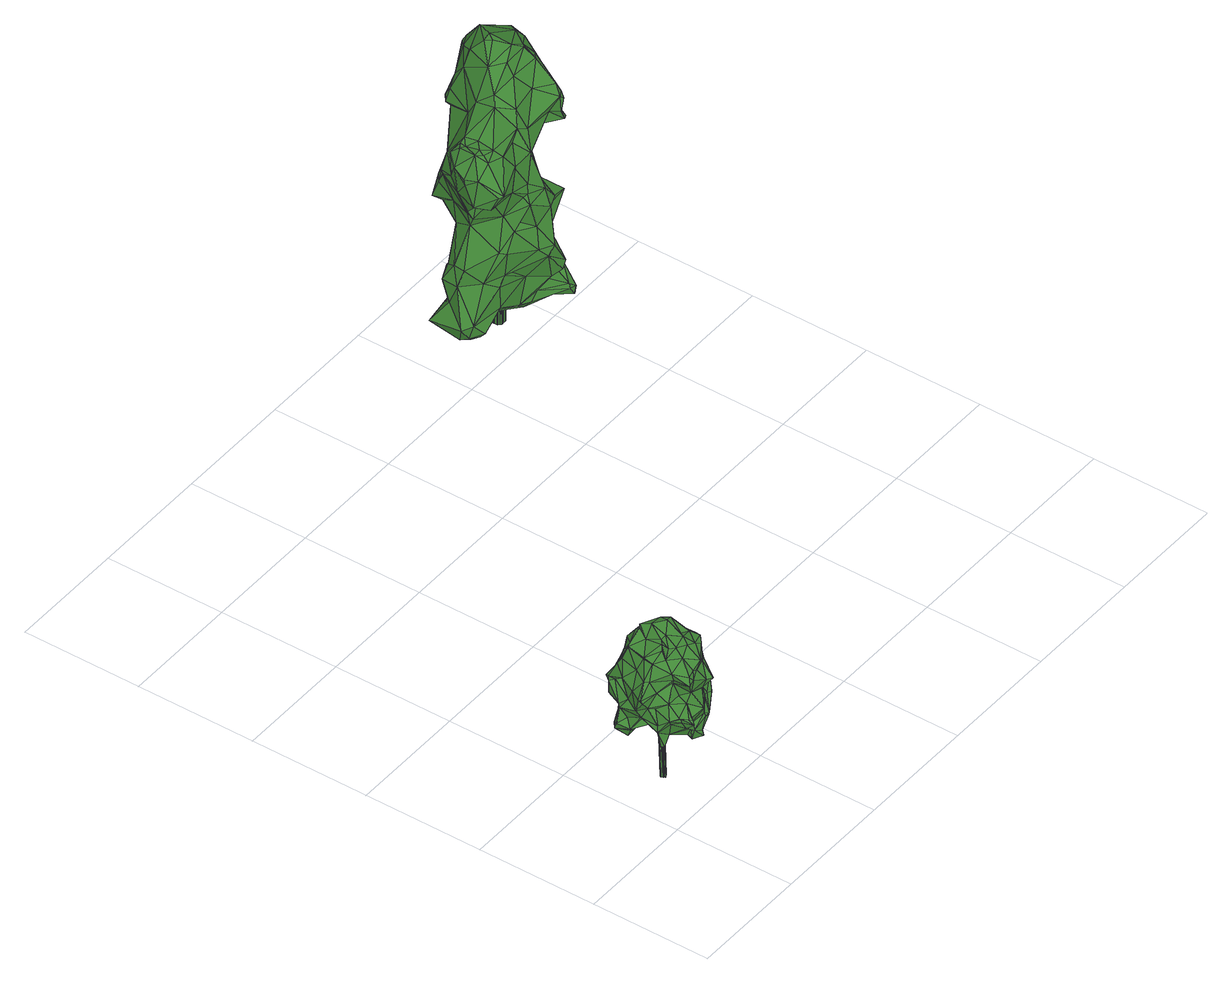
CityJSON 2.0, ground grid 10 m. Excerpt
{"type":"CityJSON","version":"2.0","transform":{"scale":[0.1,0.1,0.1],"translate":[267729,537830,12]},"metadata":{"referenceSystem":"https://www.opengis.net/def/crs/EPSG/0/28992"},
"CityObjects":{
"tree1":{"type":"SolitaryVegetationObject","attributes":{"gtid":247,"crown_width_m":7.42,"crown_median_z":21.83,"crown_r50_m":0.339,"crown_porosity":0.907,"trunk_H_m":8.45,"trunk_DBH_m":0.404,"trunk_radius_m":0.202,"trunk_base_height_m":13.38,"original_gtid":"247"},"geometry":[{"type":"Solid","lod":"3","boundaries":[[[[0,1,2]],[[3,4,5]],[[6,7,8]],[[9,10,11]],[[12,13,14]],[[15,16,17]],[[18,19,20]],[[21,22,23]],[[22,24,23]],[[6,8,25]],[[26,27,28]],[[29,30,31]],[[32,33,34]],[[35,36,25]],[[7,37,38]],[[39,37,7]],[[40,41,9]],[[42,43,44]],[[45,46,47]],[[48,49,50]],[[4,51,52]],[[4,52,5]],[[53,54,55]],[[56,57,46]],[[58,59,48]],[[52,51,60]],[[61,62,63]],[[49,64,50]],[[65,66,67]],[[68,69,70]],[[71,72,73]],[[74,75,29]],[[76,77,78]],[[79,80,22]],[[81,82,83]],[[84,85,86]],[[87,69,88]],[[89,90,91]],[[28,92,93]],[[93,26,28]],[[94,15,71]],[[81,95,82]],[[96,97,6]],[[98,64,33]],[[99,100,44]],[[22,101,102]],[[31,2,1]],[[103,104,54]],[[105,106,107]],[[94,71,73]],[[23,96,108]],[[73,72,109]],[[55,110,111]],[[110,112,111]],[[113,114,115]],[[35,115,114]],[[116,71,17]],[[116,72,71]],[[56,117,57]],[[84,118,119]],[[120,85,80]],[[121,104,122]],[[123,124,125]],[[83,126,127]],[[95,128,129]],[[71,15,17]],[[39,106,109]],[[61,63,130]],[[46,61,74]],[[109,105,73]],[[106,105,109]],[[52,131,5]],[[132,5,133]],[[134,135,136]],[[134,136,137]],[[127,126,138]],[[139,138,126]],[[107,124,105]],[[140,124,107]],[[125,124,140]],[[43,141,142]],[[52,60,131]],[[143,144,145]],[[31,146,29]],[[147,148,149]],[[8,9,25]],[[58,100,59]],[[98,100,58]],[[143,150,151]],[[152,83,153]],[[97,96,119]],[[154,116,155]],[[154,155,156]],[[157,11,158]],[[9,11,157]],[[159,160,122]],[[15,94,161]],[[137,122,160]],[[0,103,54]],[[32,162,33]],[[130,163,164]],[[131,164,163]],[[160,134,137]],[[165,92,27]],[[64,58,50]],[[48,50,58]],[[44,100,98]],[[41,166,35]],[[156,10,167]],[[5,131,133]],[[73,168,94]],[[147,149,169]],[[27,92,28]],[[141,170,114]],[[95,129,82]],[[160,171,134]],[[159,171,160]],[[61,45,172]],[[173,40,157]],[[174,130,175]],[[68,19,176]],[[0,54,177]],[[0,177,1]],[[178,3,5]],[[60,51,179]],[[175,180,16]],[[45,47,181]],[[108,96,36]],[[6,36,96]],[[109,72,182]],[[109,182,39]],[[169,117,147]],[[169,57,117]],[[183,184,185]],[[182,154,37]],[[186,65,67]],[[186,86,65]],[[158,95,14]],[[165,187,93]],[[188,69,189]],[[188,189,88]],[[113,141,114]],[[92,165,93]],[[53,177,54]],[[132,133,78]],[[190,151,150]],[[91,90,13]],[[167,10,8]],[[14,95,12]],[[65,150,145]],[[174,76,78]],[[174,133,131]],[[191,192,59]],[[112,193,111]],[[123,183,124]],[[105,124,183]],[[147,194,193]],[[21,101,22]],[[76,161,195]],[[76,195,77]],[[173,166,40]],[[41,40,166]],[[35,25,41]],[[59,192,48]],[[117,56,196]],[[130,74,61]],[[74,130,164]],[[169,149,47]],[[169,47,57]],[[197,198,199]],[[197,93,198]],[[54,104,121]],[[76,175,161]],[[16,161,175]],[[200,153,201]],[[41,25,9]],[[157,40,9]],[[9,8,10]],[[89,91,202]],[[31,203,2]],[[204,2,203]],[[62,139,200]],[[205,206,176]],[[205,176,18]],[[173,157,89]],[[173,89,202]],[[55,54,121]],[[113,115,207]],[[141,113,207]],[[202,135,173]],[[208,209,103]],[[208,103,198]],[[193,194,53]],[[60,179,131]],[[69,87,70]],[[117,196,147]],[[65,86,210]],[[183,123,184]],[[185,94,183]],[[204,199,2]],[[75,179,51]],[[205,34,206]],[[34,192,206]],[[140,107,211]],[[167,154,156]],[[97,211,6]],[[76,174,175]],[[106,211,107]],[[116,154,72]],[[182,72,154]],[[212,42,213]],[[156,11,10]],[[53,194,1]],[[25,36,6]],[[23,119,96]],[[214,189,69]],[[215,158,90]],[[215,90,89]],[[165,142,141]],[[58,64,98]],[[12,112,13]],[[110,13,112]],[[137,91,121]],[[122,137,121]],[[119,118,216]],[[1,177,53]],[[152,200,139]],[[16,200,17]],[[217,197,199]],[[159,209,171]],[[183,168,105]],[[145,150,143]],[[183,94,168]],[[171,209,134]],[[208,134,209]],[[98,33,162]],[[163,130,174]],[[163,174,131]],[[162,32,218]],[[79,98,162]],[[74,164,131]],[[196,146,1]],[[161,185,195]],[[17,201,155]],[[48,34,49]],[[48,192,34]],[[141,207,165]],[[67,184,123]],[[94,185,161]],[[191,197,219]],[[59,100,99]],[[108,35,114]],[[115,173,135]],[[115,135,207]],[[21,170,212]],[[212,213,21]],[[44,43,142]],[[78,220,132]],[[190,20,151]],[[17,155,116]],[[207,135,165]],[[221,165,135]],[[221,135,134]],[[152,153,200]],[[105,168,73]],[[222,95,81]],[[57,47,46]],[[46,29,56]],[[74,29,46]],[[85,22,80]],[[22,85,24]],[[44,98,101]],[[44,101,42]],[[35,166,115]],[[173,115,166]],[[211,106,7]],[[211,7,6]],[[106,39,7]],[[182,37,39]],[[158,128,95]],[[119,216,97]],[[108,36,35]],[[15,161,16]],[[133,174,78]],[[186,84,86]],[[196,1,194]],[[196,194,147]],[[55,111,193]],[[55,193,53]],[[99,142,165]],[[68,70,19]],[[93,99,26]],[[197,99,93]],[[191,99,197]],[[191,59,99]],[[43,42,223]],[[43,223,141]],[[27,26,99]],[[212,170,223]],[[212,223,42]],[[170,141,223]],[[99,165,27]],[[119,23,84]],[[24,85,23]],[[84,23,85]],[[158,89,157]],[[45,61,46]],[[61,172,127]],[[77,195,144]],[[134,187,221]],[[208,187,134]],[[153,156,155]],[[153,155,201]],[[188,88,69]],[[148,193,181]],[[176,19,18]],[[95,224,12]],[[181,127,172]],[[222,83,127]],[[137,202,91]],[[110,121,91]],[[110,91,13]],[[55,121,110]],[[130,63,175]],[[65,145,66]],[[140,118,186]],[[185,184,195]],[[186,125,140]],[[31,3,225]],[[178,225,3]],[[18,20,210]],[[210,120,18]],[[102,101,98]],[[114,170,21]],[[226,190,150]],[[226,150,65]],[[75,74,179]],[[12,224,112]],[[181,224,127]],[[47,148,181]],[[47,149,148]],[[193,148,147]],[[30,51,4]],[[151,19,70]],[[175,63,180]],[[222,81,83]],[[180,63,16]],[[200,16,63]],[[200,63,62]],[[222,127,224]],[[217,214,69]],[[217,69,219]],[[217,199,204]],[[217,219,197]],[[20,19,151]],[[178,70,87]],[[178,87,225]],[[153,82,156]],[[87,88,225]],[[205,32,34]],[[205,18,218]],[[205,218,32]],[[102,98,79]],[[102,79,22]],[[64,34,33]],[[49,34,64]],[[162,218,79]],[[0,198,103]],[[144,220,77]],[[78,77,220]],[[132,220,143]],[[143,220,144]],[[181,193,112]],[[224,181,112]],[[56,29,146]],[[196,56,146]],[[84,186,118]],[[108,114,227]],[[225,203,31]],[[156,128,11]],[[11,128,158]],[[153,83,82]],[[82,129,156]],[[128,156,129]],[[228,144,184]],[[144,195,184]],[[69,68,219]],[[68,176,206]],[[29,75,30]],[[51,30,75]],[[219,192,191]],[[192,219,68]],[[68,206,192]],[[99,44,142]],[[131,179,74]],[[125,67,123]],[[66,184,67]],[[228,184,66]],[[172,45,229]],[[140,216,118]],[[186,67,125]],[[5,230,178]],[[217,189,214]],[[228,66,145]],[[70,178,230]],[[159,122,104]],[[231,146,31]],[[231,1,146]],[[231,31,1]],[[151,230,143]],[[132,230,5]],[[70,230,151]],[[132,143,230]],[[108,227,23]],[[21,23,227]],[[21,227,114]],[[226,65,190]],[[30,4,3]],[[222,224,95]],[[215,89,158]],[[139,126,152]],[[83,152,126]],[[228,145,144]],[[210,20,190]],[[210,190,65]],[[30,3,31]],[[189,225,88]],[[189,203,225]],[[217,204,189]],[[189,204,203]],[[17,200,201]],[[159,104,209]],[[103,209,104]],[[61,138,62]],[[62,138,139]],[[127,138,61]],[[218,80,79]],[[213,101,21]],[[42,101,213]],[[18,120,218]],[[218,120,80]],[[2,199,0]],[[86,85,210]],[[210,85,120]],[[0,199,198]],[[198,187,208]],[[93,187,198]],[[221,187,165]],[[38,37,167]],[[167,37,154]],[[8,7,38]],[[38,167,8]],[[137,136,202]],[[135,202,136]],[[13,90,14]],[[158,14,90]],[[211,97,216]],[[211,216,140]],[[172,229,181]],[[181,229,45]],[[232,233,234]],[[232,234,235]],[[235,234,236]],[[235,236,237]],[[234,233,238]],[[234,238,236]],[[236,238,239]],[[236,239,237]],[[238,233,240]],[[238,240,239]],[[240,233,241]],[[240,241,239]],[[239,241,242]],[[239,242,237]],[[241,233,243]],[[241,243,242]],[[242,243,244]],[[242,244,237]],[[243,233,245]],[[243,245,244]],[[244,245,246]],[[244,246,237]],[[246,245,247]],[[246,247,237]],[[245,233,248]],[[245,248,247]],[[248,233,249]],[[248,249,247]],[[247,249,250]],[[247,250,237]],[[249,233,251]],[[249,251,250]],[[250,251,252]],[[250,252,237]],[[251,233,253]],[[251,253,252]],[[252,253,254]],[[252,254,237]],[[254,253,255]],[[254,255,237]],[[253,233,256]],[[253,256,255]],[[255,256,257]],[[255,257,237]],[[256,233,258]],[[256,258,257]],[[258,233,259]],[[258,259,257]],[[257,259,260]],[[257,260,237]],[[259,233,261]],[[259,261,260]],[[260,261,262]],[[260,262,237]],[[262,261,263]],[[262,263,237]],[[261,233,264]],[[261,264,263]],[[264,233,232]],[[264,232,263]],[[263,232,235]],[[263,235,237]]]]}]},
"tree2":{"type":"SolitaryVegetationObject","attributes":{"gtid":16,"crown_width_m":11.72,"crown_median_z":26.73,"crown_r50_m":0.469,"crown_porosity":0.893,"trunk_H_m":13.79,"trunk_DBH_m":0.941,"trunk_radius_m":0.47,"trunk_base_height_m":12.94,"original_gtid":"16"},"geometry":[{"type":"Solid","lod":"3","boundaries":[[[[265,266,267]],[[268,269,270]],[[271,272,273]],[[274,275,276]],[[277,278,266]],[[279,280,281]],[[282,283,284]],[[279,285,280]],[[286,287,288]],[[289,290,291]],[[289,291,292]],[[281,293,279]],[[294,295,296]],[[294,296,297]],[[298,299,300]],[[301,299,298]],[[302,303,304]],[[305,306,307]],[[275,283,282]],[[308,309,310]],[[311,312,313]],[[314,315,316]],[[314,285,315]],[[301,317,299]],[[318,319,320]],[[321,322,323]],[[324,325,326]],[[327,328,329]],[[330,322,321]],[[296,331,332]],[[286,333,334]],[[335,336,337]],[[335,337,313]],[[323,338,321]],[[334,339,340]],[[341,342,315]],[[314,316,343]],[[344,345,346]],[[282,345,344]],[[332,347,334]],[[339,334,347]],[[279,348,285]],[[285,314,343]],[[343,280,285]],[[349,350,351]],[[277,266,340]],[[352,353,354]],[[268,355,269]],[[356,338,323]],[[357,358,359]],[[360,358,357]],[[361,362,363]],[[312,318,313]],[[364,365,270]],[[366,367,368]],[[283,369,284]],[[312,370,319]],[[349,371,300]],[[335,372,373]],[[374,308,375]],[[376,377,378]],[[379,377,376]],[[380,381,274]],[[340,266,265]],[[268,382,355]],[[383,351,350]],[[383,350,384]],[[345,282,385]],[[345,385,386]],[[387,366,368]],[[271,388,389]],[[327,329,390]],[[390,333,286]],[[391,392,393]],[[394,391,393]],[[270,382,268]],[[266,274,276]],[[357,359,395]],[[266,278,274]],[[396,397,398]],[[399,400,401]],[[281,402,403]],[[404,309,308]],[[405,329,296]],[[288,324,286]],[[286,324,406]],[[407,408,409]],[[373,409,408]],[[276,267,266]],[[410,276,275]],[[410,267,276]],[[277,411,331]],[[410,275,282]],[[265,287,340]],[[288,287,265]],[[412,329,328]],[[294,272,295]],[[294,413,272]],[[399,414,415]],[[354,328,336]],[[323,322,416]],[[341,315,417]],[[413,289,418]],[[413,418,419]],[[297,296,329]],[[420,337,421]],[[307,422,423]],[[356,323,424]],[[425,330,426]],[[425,426,377]],[[378,377,427]],[[428,429,430]],[[395,311,357]],[[334,333,405]],[[405,333,431]],[[286,334,287]],[[334,340,287]],[[300,432,298]],[[429,305,430]],[[433,434,435]],[[411,277,339]],[[436,389,388]],[[412,353,437]],[[438,439,440]],[[340,339,277]],[[441,442,443]],[[441,443,341]],[[332,444,296]],[[436,388,445]],[[303,446,304]],[[431,333,390]],[[447,283,381]],[[274,381,275]],[[405,296,444]],[[311,395,312]],[[376,387,448]],[[405,444,334]],[[339,347,411]],[[449,450,451]],[[331,347,332]],[[331,411,347]],[[332,334,444]],[[331,295,452]],[[445,382,365]],[[371,349,453]],[[377,454,428]],[[363,362,402]],[[338,356,455]],[[456,457,458]],[[459,460,435]],[[382,270,365]],[[419,461,462]],[[462,463,419]],[[464,374,375]],[[465,382,445]],[[465,445,461]],[[466,467,392]],[[419,463,272]],[[365,436,445]],[[365,389,436]],[[407,409,468]],[[294,469,413]],[[470,289,469]],[[272,413,419]],[[364,389,365]],[[423,305,307]],[[346,345,326]],[[379,448,425]],[[437,297,412]],[[445,462,461]],[[331,296,295]],[[471,472,414]],[[321,473,330]],[[430,305,423]],[[474,475,466]],[[404,308,374]],[[457,358,360]],[[374,361,404]],[[338,455,321]],[[476,477,351]],[[457,456,372]],[[464,375,478]],[[479,317,350]],[[471,291,391]],[[480,481,456]],[[409,456,481]],[[318,312,319]],[[311,337,420]],[[363,316,361]],[[281,482,402]],[[308,310,483]],[[308,483,375]],[[484,336,328]],[[373,372,409]],[[383,384,416]],[[485,486,481]],[[290,289,470]],[[474,470,469]],[[310,309,487]],[[362,433,488]],[[488,306,403]],[[433,306,488]],[[311,438,457]],[[270,489,364]],[[471,394,472]],[[490,398,491]],[[298,483,301]],[[359,492,370]],[[488,402,362]],[[326,345,493]],[[383,416,494]],[[487,495,342]],[[343,316,496]],[[285,348,455]],[[474,353,352]],[[432,300,371]],[[497,432,371]],[[269,397,270]],[[490,491,498]],[[499,303,472]],[[500,460,459]],[[292,418,289]],[[501,398,502]],[[330,473,426]],[[382,465,503]],[[382,503,355]],[[435,460,504]],[[485,481,480]],[[328,327,484]],[[484,327,421]],[[430,427,428]],[[368,449,451]],[[438,440,493]],[[482,363,402]],[[500,499,472]],[[416,330,494]],[[322,330,416]],[[424,417,356]],[[341,417,424]],[[421,337,336]],[[396,489,397]],[[397,489,270]],[[379,376,448]],[[446,303,499]],[[484,421,336]],[[459,446,499]],[[292,399,401]],[[403,402,488]],[[479,350,299]],[[321,348,473]],[[279,473,348]],[[358,492,359]],[[483,487,301]],[[483,310,487]],[[498,491,505]],[[342,506,315]],[[298,302,304]],[[439,420,421]],[[368,367,449]],[[420,438,311]],[[490,477,450]],[[507,490,450]],[[454,293,508]],[[471,399,292]],[[291,471,292]],[[509,409,367]],[[509,367,366]],[[507,450,449]],[[500,510,422]],[[320,457,372]],[[454,426,293]],[[311,457,357]],[[457,492,358]],[[457,320,492]],[[493,485,458]],[[295,511,452]],[[471,414,399]],[[509,427,430]],[[498,477,490]],[[359,370,395]],[[370,492,320]],[[357,457,360]],[[390,421,327]],[[331,452,512]],[[513,509,430]],[[456,458,480]],[[313,337,311]],[[366,387,376]],[[487,443,317]],[[442,317,443]],[[277,512,278]],[[380,278,512]],[[395,370,312]],[[285,417,315]],[[472,513,500]],[[438,420,439]],[[373,336,335]],[[401,355,503]],[[401,503,461]],[[465,461,503]],[[432,302,298]],[[302,432,414]],[[370,320,319]],[[331,512,277]],[[309,404,495]],[[307,504,460]],[[500,459,499]],[[323,416,514]],[[509,468,409]],[[509,513,468]],[[355,515,269]],[[303,414,472]],[[302,414,303]],[[414,497,415]],[[516,452,511]],[[403,517,508]],[[290,392,391]],[[466,392,290]],[[470,466,290]],[[479,299,317]],[[449,367,409]],[[487,309,495]],[[349,299,350]],[[300,299,349]],[[455,348,321]],[[384,350,442]],[[386,385,518]],[[494,330,448]],[[369,518,385]],[[412,297,329]],[[390,286,406]],[[435,434,464]],[[423,422,510]],[[297,437,294]],[[421,390,406]],[[421,406,439]],[[390,329,431]],[[468,475,407]],[[474,352,475]],[[470,474,466]],[[352,354,475]],[[435,464,478]],[[505,397,497]],[[498,505,497]],[[498,497,371]],[[371,519,498]],[[409,481,486]],[[409,486,449]],[[431,329,405]],[[449,520,507]],[[386,518,486]],[[386,486,485]],[[507,502,490]],[[413,469,289]],[[412,328,354]],[[294,437,353]],[[438,458,457]],[[493,458,438]],[[412,354,353]],[[521,400,415]],[[399,415,400]],[[424,514,441]],[[455,356,417]],[[455,417,285]],[[341,443,342]],[[301,487,317]],[[383,522,351]],[[269,515,397]],[[497,397,515]],[[350,317,442]],[[387,368,522]],[[494,522,383]],[[387,522,494]],[[368,451,522]],[[487,342,443]],[[290,391,291]],[[414,432,497]],[[483,304,375]],[[298,304,483]],[[518,523,486]],[[501,524,525]],[[526,518,369]],[[283,526,369]],[[460,500,422]],[[353,474,469]],[[294,353,469]],[[460,422,307]],[[527,466,475]],[[527,475,468]],[[522,451,476]],[[522,476,351]],[[467,466,468]],[[513,467,468]],[[523,526,502]],[[525,364,489]],[[521,415,515]],[[516,511,524]],[[528,408,475]],[[472,394,513]],[[283,447,526]],[[517,403,306]],[[517,306,305]],[[490,502,398]],[[501,502,447]],[[526,447,502]],[[429,508,305]],[[528,475,354]],[[401,400,355]],[[424,441,341]],[[378,427,509]],[[373,408,336]],[[428,427,377]],[[529,441,514]],[[529,514,530]],[[354,336,408]],[[528,354,408]],[[274,278,380]],[[504,433,435]],[[361,316,495]],[[361,495,404]],[[428,508,429]],[[344,410,282]],[[363,496,316]],[[267,346,288]],[[265,267,288]],[[344,346,267]],[[324,326,439]],[[406,324,439]],[[447,381,516]],[[281,496,482]],[[516,381,380]],[[428,454,508]],[[480,458,485]],[[335,313,372]],[[318,372,313]],[[320,372,318]],[[463,273,272]],[[445,273,462]],[[462,273,463]],[[377,426,454]],[[523,507,520]],[[372,456,409]],[[272,271,511]],[[461,418,401]],[[292,401,418]],[[419,418,461]],[[389,524,511]],[[485,345,386]],[[288,325,324]],[[346,326,325]],[[346,325,288]],[[396,398,501]],[[523,518,526]],[[295,272,511]],[[439,493,440]],[[439,326,493]],[[485,493,345]],[[275,381,283]],[[408,407,475]],[[426,473,279]],[[355,400,521]],[[379,425,377]],[[376,378,509]],[[376,509,366]],[[380,512,452]],[[380,452,516]],[[430,423,513]],[[513,510,500]],[[423,510,513]],[[344,267,410]],[[281,508,293]],[[281,403,508]],[[282,284,385]],[[369,385,284]],[[280,343,496]],[[280,496,281]],[[504,306,433]],[[425,448,330]],[[482,496,363]],[[307,306,504]],[[293,426,279]],[[523,502,507]],[[323,514,424]],[[384,442,529]],[[521,515,355]],[[415,497,515]],[[442,441,529]],[[513,393,467]],[[394,393,513]],[[467,393,392]],[[375,304,478]],[[446,478,304]],[[459,435,478]],[[459,478,446]],[[371,453,519]],[[305,508,517]],[[519,453,498]],[[384,529,530]],[[530,416,384]],[[530,514,416]],[[494,448,387]],[[389,511,271]],[[316,315,506]],[[495,316,506]],[[495,506,342]],[[498,453,477]],[[486,520,449]],[[486,523,520]],[[516,524,447]],[[476,451,450]],[[471,391,394]],[[476,450,477]],[[489,501,525]],[[396,501,489]],[[468,466,531]],[[468,531,527]],[[527,531,466]],[[374,464,434]],[[374,434,361]],[[364,524,389]],[[525,524,364]],[[447,524,501]],[[433,362,434]],[[362,361,434]],[[477,453,351]],[[349,351,453]],[[397,505,491]],[[397,491,398]],[[445,388,273]],[[271,273,388]],[[532,533,534]],[[532,534,535]],[[535,534,536]],[[535,536,537]],[[534,533,538]],[[534,538,536]],[[536,538,539]],[[536,539,537]],[[538,533,540]],[[538,540,539]],[[539,540,541]],[[539,541,537]],[[540,533,542]],[[540,542,541]],[[541,542,543]],[[541,543,537]],[[542,533,544]],[[542,544,543]],[[543,544,545]],[[543,545,537]],[[544,533,546]],[[544,546,545]],[[545,546,547]],[[545,547,537]],[[546,533,548]],[[546,548,547]],[[547,548,549]],[[547,549,537]],[[548,533,550]],[[548,550,549]],[[549,550,551]],[[549,551,537]],[[550,533,552]],[[550,552,551]],[[551,552,553]],[[551,553,537]],[[552,533,554]],[[552,554,553]],[[553,554,555]],[[553,555,537]],[[554,533,556]],[[554,556,555]],[[555,556,557]],[[555,557,537]],[[556,533,558]],[[556,558,557]],[[557,558,559]],[[557,559,537]],[[558,533,560]],[[558,560,559]],[[559,560,561]],[[559,561,537]],[[560,533,562]],[[560,562,561]],[[561,562,563]],[[561,563,537]],[[562,533,564]],[[562,564,563]],[[563,564,565]],[[563,565,537]],[[564,533,566]],[[564,566,565]],[[565,566,567]],[[565,567,537]],[[566,533,568]],[[566,568,567]],[[567,568,569]],[[567,569,537]],[[568,533,570]],[[568,570,569]],[[569,570,571]],[[569,571,537]],[[570,533,572]],[[570,572,571]],[[571,572,573]],[[571,573,537]],[[572,533,574]],[[572,574,573]],[[573,574,575]],[[573,575,537]],[[574,533,576]],[[574,576,575]],[[575,576,577]],[[575,577,537]],[[576,533,578]],[[576,578,577]],[[577,578,579]],[[577,579,537]],[[578,533,580]],[[578,580,579]],[[579,580,581]],[[579,581,537]],[[580,533,532]],[[580,532,581]],[[581,532,535]],[[581,535,537]]]]}]}
},
"vertices":[
[25,48,84],[36,58,83],[37,50,80],[58,53,98],[63,62,96],[67,48,99],[24,22,127],[26,29,135],[19,35,133],[12,38,120],[19,43,134],[16,47,124],[15,73,107],[14,70,104],[14,70,108],[53,54,143],[45,62,138],[44,61,142],[58,12,93],[64,29,92],[64,19,101],[31,14,99],[41,6,92],[35,13,107],[49,14,101],[14,34,120],[16,23,68],[13,20,68],[13,23,67],[50,72,88],[55,62,93],[53,55,84],[52,10,76],[43,9,68],[48,14,69],[17,30,110],[26,22,120],[31,36,143],[30,35,138],[30,29,143],[4,37,109],[3,34,110],[25,3,88],[21,11,89],[24,9,83],[42,77,98],[47,82,100],[41,80,99],[38,14,61],[45,11,63],[42,10,63],[69,65,93],[64,59,101],[23,63,95],[17,56,89],[16,67,92],[51,76,85],[42,83,84],[35,12,64],[35,16,66],[69,68,100],[47,72,114],[48,69,125],[49,68,124],[42,7,65],[61,21,117],[61,24,123],[60,22,125],[53,23,82],[49,31,87],[65,33,89],[49,50,149],[37,49,152],[47,43,151],[55,71,102],[58,68,97],[64,57,131],[68,53,127],[70,57,120],[48,11,80],[50,12,95],[32,57,123],[27,62,131],[35,71,119],[49,10,111],[50,14,101],[53,7,111],[57,45,85],[53,45,87],[11,51,98],[16,66,106],[8,57,93],[12,23,67],[19,28,72],[54,45,148],[17,65,120],[28,9,119],[31,12,124],[34,9,74],[21,22,73],[33,12,75],[29,8,90],[34,13,78],[18,48,79],[11,56,78],[47,29,143],[35,26,142],[44,23,140],[28,24,115],[37,37,147],[14,70,93],[17,71,94],[18,72,98],[15,30,97],[19,21,103],[10,33,99],[33,57,150],[41,80,84],[43,14,122],[35,11,119],[54,13,94],[11,58,92],[7,60,75],[62,25,136],[52,22,137],[58,21,133],[36,72,119],[33,73,113],[18,61,126],[19,62,126],[52,67,115],[64,58,103],[67,48,109],[68,52,108],[4,44,78],[9,38,89],[9,50,83],[0,53,82],[43,71,117],[40,73,126],[48,14,128],[13,16,93],[17,18,87],[67,35,112],[73,36,124],[68,31,118],[45,68,87],[35,75,87],[30,79,93],[31,80,93],[66,28,115],[69,29,101],[39,72,127],[30,63,132],[31,50,141],[33,57,147],[21,58,137],[9,46,109],[12,57,114],[11,51,64],[2,56,75],[59,53,139],[48,10,77],[59,56,116],[51,66,113],[10,24,81],[4,33,107],[19,43,135],[51,34,141],[38,82,86],[19,12,94],[9,47,72],[38,65,108],[5,40,97],[65,59,117],[56,59,125],[53,20,88],[28,52,93],[57,45,86],[63,69,99],[45,61,129],[27,71,97],[33,38,145],[59,32,138],[65,32,133],[61,38,137],[55,18,121],[18,33,80],[48,45,88],[41,44,80],[64,23,105],[35,18,69],[45,15,72],[26,74,94],[37,69,90],[63,43,130],[39,71,87],[25,27,76],[25,43,79],[29,43,79],[42,67,134],[39,59,140],[5,54,93],[43,47,83],[41,44,72],[54,12,78],[53,19,79],[11,25,86],[12,45,74],[11,46,72],[60,15,105],[37,22,133],[24,7,92],[26,5,91],[39,38,84],[19,61,108],[39,14,124],[39,33,82],[51,9,79],[38,26,79],[65,48,123],[14,39,86],[25,57,113],[20,11,93],[23,71,111],[57,48,83],[63,26,108],[31,21,103],[63,32,130],[38,69,95],[66,37,98],[41,58,89],[40,39,14],[38,39,14],[39,40,14],[39,42,98],[39,43,98],[37,42,98],[39,41,14],[38,44,98],[38,41,14],[38,42,14],[37,44,98],[37,41,14],[36,44,98],[36,41,14],[36,43,98],[35,43,98],[36,40,14],[35,40,14],[35,42,98],[36,39,14],[35,41,98],[36,38,14],[36,41,98],[36,40,98],[37,38,14],[37,40,98],[37,37,14],[38,38,14],[38,40,98],[39,38,14],[38,41,98],[39,41,98],[39,39,14],
[418,440,238],[403,430,246],[415,429,231],[312,385,187],[311,391,174],[316,383,187],[328,415,215],[326,425,215],[320,420,213],[407,422,234],[411,407,215],[413,427,232],[390,431,254],[402,429,245],[401,441,29],[378,443,21],[373,466,25],[414,405,207],[409,402,207],[413,402,203],[384,420,24],[413,473,227],[420,453,240],[423,449,215],[327,446,173],[334,454,161],[330,451,157],[325,444,172],[403,449,41],[357,445,206],[356,437,221],[371,459,232],[367,468,210],[324,407,88],[341,401,87],[337,396,112],[336,402,79],[313,416,103],[313,425,104],[311,421,87],[379,460,68],[356,451,49],[358,441,73],[312,411,43],[321,408,40],[320,403,46],[425,482,134],[425,481,119],[416,482,133],[375,433,25],[373,408,32],[359,438,20],[365,400,70],[417,479,126],[421,471,121],[420,469,122],[414,405,39],[414,404,49],[413,391,33],[420,452,202],[422,448,208],[427,442,187],[399,489,185],[397,484,182],[381,474,212],[411,408,52],[369,436,245],[376,457,246],[406,482,226],[397,464,251],[417,474,161],[403,480,177],[419,477,162],[411,391,28],[389,450,256],[413,444,245],[374,402,39],[361,404,43],[371,440,19],[418,430,205],[423,432,192],[422,438,206],[381,449,255],[407,412,32],[361,386,105],[369,383,95],[375,382,102],[371,442,186],[366,467,196],[380,461,193],[305,402,175],[411,391,27],[441,476,128],[440,460,120],[440,464,107],[441,463,127],[335,440,28],[337,449,31],[346,444,20],[335,398,204],[320,400,207],[391,415,103],[391,417,124],[407,401,122],[413,404,189],[430,464,112],[344,395,129],[416,467,147],[412,467,158],[311,418,39],[304,412,55],[384,429,86],[398,444,68],[381,442,87],[384,427,78],[382,423,234],[393,415,219],[308,400,198],[391,384,76],[386,383,71],[414,405,190],[421,406,179],[392,408,95],[322,409,214],[330,403,211],[403,484,214],[333,459,138],[340,455,143],[336,457,138],[335,451,137],[429,481,117],[344,395,189],[336,391,173],[359,394,164],[321,419,150],[320,418,153],[313,422,173],[359,455,23],[369,468,34],[320,415,35],[382,467,241],[408,459,197],[386,441,158],[400,456,168],[393,441,147],[413,409,212],[385,444,255],[368,473,201],[328,442,191],[323,418,138],[321,414,147],[410,400,53],[401,403,27],[319,432,180],[315,430,206],[420,477,162],[404,485,181],[360,429,89],[368,448,87],[406,391,35],[399,418,57],[403,441,52],[381,450,89],[391,458,70],[387,459,69],[380,450,89],[402,483,223],[333,400,114],[337,449,40],[312,437,48],[327,441,56],[320,404,212],[363,469,200],[423,464,153],[416,469,179],[413,449,172],[380,401,46],[378,387,68],[363,404,43],[376,458,245],[315,408,214],[311,434,88],[374,405,200],[397,404,76],[392,409,141],[390,393,132],[407,397,125],[360,424,231],[363,389,124],[401,450,51],[407,407,29],[415,439,153],[433,460,137],[420,437,161],[322,438,92],[336,432,74],[306,420,203],[317,423,212],[321,425,213],[305,441,50],[306,411,196],[347,452,164],[344,450,144],[363,427,140],[335,447,184],[339,454,167],[330,438,146],[329,435,128],[407,414,38],[345,452,173],[375,441,170],[384,396,123],[374,385,137],[314,430,66],[347,406,86],[419,433,159],[416,435,155],[359,454,22],[312,407,56],[400,486,181],[419,432,162],[397,434,168],[338,403,58],[338,450,37],[344,394,190],[376,391,150],[355,391,159],[431,461,113],[422,442,175],[398,399,76],[339,421,44],[363,447,20],[339,401,144],[354,388,151],[318,434,97],[336,430,103],[368,398,185],[372,401,180],[306,410,191],[351,447,52],[351,392,158],[366,416,41],[382,400,151],[382,458,48],[380,432,118],[362,436,104],[356,421,224],[381,428,245],[362,441,118],[406,392,39],[325,401,167],[367,410,220],[369,457,44],[417,404,180],[351,396,133],[384,428,162],[322,412,163],[387,395,102],[390,420,182],[363,406,207],[357,406,198],[406,410,191],[374,438,172],[391,453,189],[385,402,55],[404,400,48],[347,427,168],[377,429,9],[372,429,9],[377,431,9],[375,430,147],[375,431,147],[371,430,147],[377,432,9],[375,432,147],[376,433,9],[374,433,147],[375,434,9],[373,434,147],[374,434,9],[372,434,147],[372,434,9],[371,434,147],[371,434,9],[370,434,147],[370,434,9],[368,434,147],[369,433,9],[367,433,147],[368,432,9],[367,432,147],[368,431,9],[366,431,147],[368,430,9],[366,430,147],[368,428,9],[366,428,147],[368,427,9],[367,427,147],[369,426,9],[367,426,147],[370,425,9],[368,426,147],[371,425,9],[370,425,147],[372,425,9],[371,425,147],[374,425,9],[372,425,147],[375,425,9],[373,426,147],[376,426,9],[374,426,147],[377,427,9],[375,427,147],[377,428,9],[375,428,147]
]}
